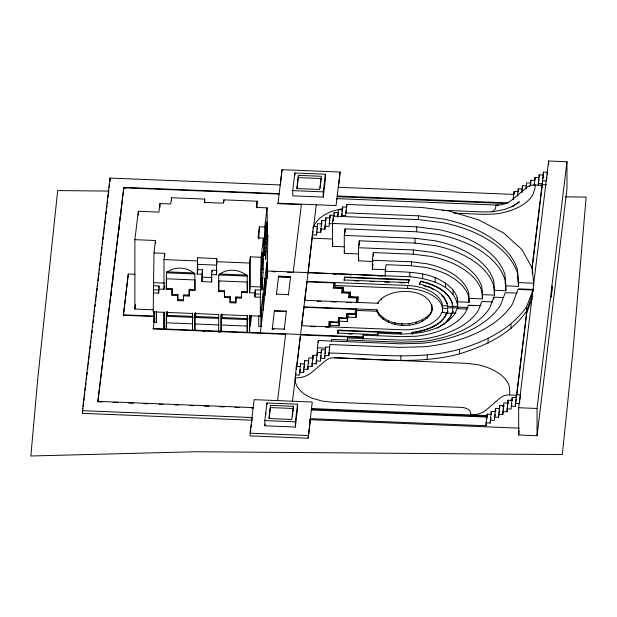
<?xml version="1.0" encoding="UTF-8"?>
<svg xmlns="http://www.w3.org/2000/svg" width="617" height="617" viewBox="0 0 617 617"><rect width="100%" height="100%" fill="white"/><g stroke="black" fill="none" stroke-linecap="round" stroke-linejoin="round"><path stroke-width="0.93" d="M532.664 293.183L526.802 310.814L516.552 395.212L509.511 394.926A11.307 9.209 6.9 0 0 500.749 397.572L486.443 409.765A22.127 18.024 6.9 0 1 470.501 415.002L470.671 413.583A10.019 5.784 0 0 0 461.377 407.405L331.9 402.168L321.804 400.981L312.595 398.327A39.442 22.775 0 0 1 295.304 377.866L296.337 366.459L300.518 366.629L300.518 363.799L304.705 363.968M296.337 369.382L296.337 366.459M300.518 363.799L299.492 375.113L295.304 374.943M312.842 359.896L313.066 355.238L317.254 355.407L317.254 352.484L321.434 352.654L321.434 349.793L325.622 349.962M385.239 275.776L308.076 272.629L308.076 273.076L312.302 234.83L316.49 235L317.516 223.716L321.696 223.886L321.696 220.601L325.876 220.77L325.876 217.762L330.064 217.932L330.064 215.156L334.244 215.325M517.1 293.152L505.254 292.674L500.495 305.214A102.183 58.993 0 0 1 422.367 343.245L400.371 343.823L318.279 340.507L317.393 347.787L317.393 355.369M321.434 349.793L320.408 361.138L316.22 360.968L316.22 363.891L312.04 363.721L312.04 366.498L307.86 366.328L307.86 369.328L303.672 369.159L303.672 372.452L299.492 372.282M316.49 232.162L320.67 232.331L321.696 220.601M320.408 358.276L324.588 358.446L325.622 347.047L329.802 347.217L329.463 350.04M320.67 229.046L324.851 229.215L325.876 217.762M325.622 347.047L325.622 348.119L317.393 347.787M330.064 215.156L329.038 226.385L324.851 226.215M344.186 246.808L332.478 246.337L332.478 223.439L333.365 216.158L418.488 219.598L443.453 222.76A114.939 66.358 0 0 1 517.54 273.493L518.565 286.357L505.863 285.848L504.984 274.789A102.183 58.993 0 0 0 439.119 229.686L416.676 226.848L332.478 223.439M334.244 213.868L334.244 212.41L338.432 212.572L338.085 215.395M358.338 253.942L344.294 253.379L344.294 235.409L415.064 238.27L435.232 240.823A90.745 52.391 0 0 1 493.723 280.882L494.479 290.314L505.863 290.777L504.984 279.725A102.183 58.993 0 0 0 439.119 234.614L416.676 231.776L416.676 226.848M418.488 219.598L418.488 215.834L345.775 212.888L345.775 215.58L341.587 215.41L341.587 216.49M310.073 422.552L310.22 418.658L486.042 425.769L486.042 422.853L490.222 423.023L491.279 411.5L495.459 411.67M491.279 411.5L491.279 414.331L487.091 414.161L486.042 422.853M499.647 408.547L495.459 408.377L494.41 420.354L490.222 420.185M495.459 410.845L495.459 408.377M494.41 417.069L498.59 417.239L499.647 405.546L503.827 405.716L503.41 409.187M499.647 407.798L499.647 405.546M498.59 414.238L502.778 414.4L503.827 402.94L508.015 403.109L508.015 400.186L512.195 400.356L512.195 397.495L516.375 397.664M502.778 411.624L506.958 411.794L508.015 400.186M516.552 397.14L516.552 395.212M522.476 189.003L518.288 188.833L518.288 191.671L514.108 191.501L513.159 199.322M518.565 286.357L517.54 269.729A114.939 66.358 0 0 0 443.453 218.989L418.488 215.834M522.476 187.36L522.476 185.717L526.656 185.887L526.34 188.494M516.776 395.235L526.563 314.585L526.563 312.657L525.514 312.611C509.85 334.599 484.623 346.091 459.557 353.857C418.681 364.878 376.285 358.855 334.653 357.806A11.445 9.324 6.9 0 0 325.815 360.444L311.384 372.637A22.397 18.24 6.9 0 1 295.304 377.866M525.514 312.611L526.556 311.454L526.556 306.888L532.957 290.021L518.01 289.419L512.488 303.95A114.939 66.358 0 0 1 424.612 346.723L400.217 347.371L329.802 344.525L328.776 355.7L324.588 355.531M526.563 314.585L526.802 310.814L526.556 311.454M530.628 184.791L530.836 180.272L535.024 180.442L535.024 177.526L539.204 177.696L539.204 174.835L543.392 175.004M401.042 334.136L401.073 332.656L338.116 330.11L337.761 333.512L338.116 330.11M82.408 410.683L251.975 417.539L251.975 420.2L82.408 413.344L82.408 410.683L109.988 178.074L280.195 184.961M82.408 413.344L82.979 408.577M83.202 406.672L83.657 402.855M83.881 400.95L84.221 398.088M84.444 396.183L84.784 393.322M85.123 390.461L85.462 387.599M85.686 385.694L86.025 382.833M86.365 379.972L86.704 377.11M86.935 375.198L87.275 372.344M87.614 369.483L87.953 366.621M88.177 364.709L88.516 361.847M88.856 358.994L89.195 356.132M89.419 354.22L89.758 351.358M90.097 348.497L90.437 345.643M90.66 343.731L91 340.869M91.339 338.008L91.571 336.103M91.91 333.242L92.249 330.38M92.589 327.519L92.812 325.614M93.152 322.753L93.491 319.891M93.83 317.03L94.054 315.125M94.393 312.264L94.733 309.402M95.072 306.541L95.296 304.636M95.635 301.775L95.974 298.913M96.206 297.008L96.545 294.147M96.884 291.286L97.224 288.424M97.447 286.519L97.787 283.658M98.126 280.797L98.465 277.935M98.689 276.03L99.029 273.169M99.368 270.308L99.592 268.395M99.931 265.534L100.27 262.68M100.502 260.767L100.841 257.906M101.18 255.045L101.52 252.183M101.743 250.278L102.083 247.417M102.422 244.556L102.761 241.694M102.985 239.789L103.324 236.928M103.664 234.067L104.003 231.205M104.227 229.3L104.566 226.439M104.797 224.534L105.245 220.716M105.476 218.811L105.815 215.95M106.039 214.045L106.379 211.184M106.718 208.322L107.057 205.461M107.281 203.556L107.62 200.695M107.96 197.833L108.299 194.972M108.523 193.067L108.862 190.206M109.201 187.344L109.541 184.483M97.841 401.79L123.801 187.367L279.139 193.645L279.139 194.1L123.801 187.823L97.841 401.79L102.638 401.991M103.517 357.197L103.749 355.284M104.797 346.692L105.029 344.78M105.376 341.911L105.607 340.006M110.937 296.06L111.168 294.155M112.788 280.781L113.019 278.869M118.934 230.149L119.166 228.244M120.207 219.644L120.438 217.732M120.785 214.87L121.017 212.958M123.354 315.873L128.305 274.01L134.961 274.28M152.939 309.773L134.876 309.04L134.876 239.674L138.324 211.292L158.916 212.125L159.965 203.517L170.732 203.949L171.487 197.733L204.697 199.083L204.697 202.831M134.876 309.04L135.455 304.312M164.145 311.878L163.983 328.954L163.983 312.31L153.217 311.878L153.972 252.931L155.476 240.507L134.876 239.674M285.686 334.329L153.217 328.969L154.605 317.5M153.217 292.913L158.6 293.129L158.978 285.98L153.594 285.764M158.6 293.129L158.885 290.8M153.972 312.133L153.972 322.298L156.325 322.398L156.487 311.793M158.6 289.088L163.983 289.311L163.983 259.587L164.739 253.371L153.972 252.931M163.983 289.311L164.415 285.756M166.459 288.401L172.158 288.633L172.035 289.635L166.335 289.404L166.459 278.668M193.237 317.4L167.091 316.344L167.215 311.654M172.158 294.386L177.858 294.618L177.735 295.62L172.035 295.389L172.158 288.633M177.858 299.577L183.558 299.808L183.434 300.803L177.735 300.579L177.858 294.618M183.434 300.803L183.558 294.849L189.257 295.08L189.257 289.327L194.957 289.558L194.957 279.825M183.434 295.844L189.141 296.075L189.257 289.327M189.141 296.075L189.257 295.08M197.193 274.071L197.733 269.614L202.507 269.806L201.967 274.264L197.193 274.071L197.579 257.767L216.744 258.546L216.744 265.117L197.579 264.338L197.579 257.767M204.697 199.083L204.296 202.399L223.462 203.17L223.863 199.854L257.081 201.196L257.081 207.906M189.141 290.329L194.841 290.553L194.957 289.558M218.518 318.426L195.597 317.5L195.712 312.804M211.916 279.324L211.585 282L201.967 281.607L202.507 269.806M211.585 274.65L212.132 270.192L216.906 270.385L216.366 274.843L211.585 274.65L211.585 282M216.366 274.843L216.744 258.546M218.842 290.522L224.542 290.754L224.418 291.748L218.719 291.525L218.842 280.789M247.972 319.614L221.827 318.557L221.95 314.786M224.542 296.507L230.241 296.738L230.118 297.733L224.418 297.502L224.542 290.754M241.64 297.193L235.941 296.97L235.817 302.924L230.118 302.692L230.241 296.738M235.817 302.924L235.941 296.97M235.817 297.965L241.517 298.196L241.64 291.448L247.34 291.671L247.34 281.946M261.099 257.266L260.721 290.098L255.338 289.882L254.96 292.99L249.577 292.767L249.577 263.05L250.332 256.834L261.099 257.266L263.42 238.093L258.053 237.877L259.402 226.809L264.762 227.025L267.092 207.852L256.325 207.412L257.081 201.196M241.517 292.443L247.224 292.674L247.34 291.671M249.577 292.767L250.332 286.55L250.332 256.834M258.724 238.91L259.402 226.809M250.834 315.518L250.494 318.349L250.494 315.58M251.582 315.881L250.332 326.2L250.332 316.027M260.721 290.098L260.343 297.24L254.96 297.024L255.338 289.882M261.261 269.051L263.258 252.592L263.258 269.174L262.063 289.759L261.662 282.339L261.261 285.632L261.261 269.051A19.104 1.087 -87.7 0 1 263.258 252.592M264.762 227.025L264.431 250.271L263.76 255.824L263.42 238.093M264.932 238.802L266.922 222.351L266.922 238.933L265.726 259.518L265.325 252.098L264.932 255.384L264.932 238.802A19.104 1.087 -87.7 0 1 266.922 222.351M261.323 270.747L261.523 269.105L263.258 269.174M264.994 240.507L265.194 238.864L266.922 238.933M261.261 275.012L263.258 258.554M264.932 244.772L266.922 228.313M260.729 283.095L261.13 278.144L262.857 278.221M264.4 252.847L264.793 244.07M249.738 315.341L249.577 332.416L249.577 315.773L260.343 316.205L261.099 309.989L261.099 326.632L258.739 326.54L258.739 315.441M260.343 332.848L267.847 271.002L409.827 276.771C427.943 278.414 454.899 284.884 457.698 306.34L447.479 306.379C446.13 292.844 430.743 286.797 419.198 283.967L420.948 281.159C433.959 284.329 451.382 291.239 452.631 306.587M250.078 433.203L254.15 399.662L312.241 402.014L308.168 438.217L250.078 435.864L250.078 433.203L308.168 435.556M301.42 204.628L277.974 203.679L282.046 169.69L340.137 172.035L338.401 187.398M280.311 185.054L282.046 169.69M250.409 433.103L250.857 429.417M251.08 427.573L251.42 424.812M251.751 422.043L251.975 420.2M274.087 329.17L272.244 329.092L274.426 310.636L286.404 311.122L286.404 311.57L274.426 311.091L274.426 310.636M278.614 276.131L278.614 276.578L290.592 277.064L290.592 276.609L278.614 276.131L276.431 294.587L276.431 294.132L288.409 294.618M264.824 420.593L266.96 402.963L297.494 404.197L297.494 409.41L295.35 427.041L264.824 425.807L264.824 420.593L295.35 421.827L297.494 404.197M292.72 190.614L294.857 172.991L325.39 174.225L325.39 179.439L323.254 197.062L292.72 195.828L292.72 190.614L323.254 191.848L325.39 174.225M264.824 425.807L265.032 424.095M270.539 405.338L268.935 418.527L291.779 419.452L293.383 406.264L270.539 405.338L269.166 418.881M298.435 175.359L296.831 188.555L319.675 189.473L321.28 176.285L298.435 175.359L297.062 188.91M284.221 329.578L286.404 311.122M288.409 295.065L290.592 276.609M277.596 400.61L285.686 333.874L285.686 334.923M293.206 272.352L301.42 204.173M312.302 234.83L313.328 226.377L317.516 226.547M292.473 401.212L295.875 373.154M296.677 366.552L312.534 235.871M312.757 233.99L313.104 231.174M313.444 228.359L316.305 204.775M296.677 367.007L300.572 334.931L363.452 337.468M292.759 413.637L292.45 416.197L292.45 413.961M292.967 411.925L293.383 406.264M320.138 187.946L320.478 185.123M320.709 183.234L321.164 179.47M299.831 372.282L300.178 369.46M316.49 235L316.829 232.185M317.169 229.362L317.4 227.488M303.672 369.159L304.705 360.683L308.886 360.845M303.672 372.452L303.903 370.562M304.243 367.74L304.474 365.85M320.67 232.331L321.125 228.575M321.465 225.76L321.696 223.886M307.86 366.328L308.886 357.845L313.066 358.014M307.86 369.328L308.199 366.506M308.546 363.675L308.77 361.793M324.851 229.215L325.421 224.519M320.832 273.624L317.184 273.447M312.04 363.721L313.066 355.238M312.04 366.498L312.495 362.727M329.493 222.629L329.833 219.814M316.22 360.968L317.254 352.484M333.219 220.855L333.45 218.981M333.789 216.158L334.244 212.41M316.22 363.891L316.799 359.179M340.137 172.035L336.064 205.577L277.974 203.224L277.974 203.679M308.168 438.217L310.505 418.943M332.478 246.337L332.918 242.697M337.514 217.223L338.432 209.711L342.612 209.88L342.612 206.965L346.793 207.135L346.793 204.443L421.658 207.466L448.536 210.867L478.653 219.868L503.703 233.064L521.99 249.553L532.263 268.21L533.79 285.486M320.863 357.366L321.095 355.485M341.587 215.41L342.612 206.965M324.588 358.446L324.82 356.564M325.159 353.734L325.506 350.903M341.818 216.451L342.157 213.636M342.389 211.762L342.612 209.88M351.351 314.192L354.922 314.331L354.922 313.883L346.893 313.559L346.361 317.917L338.571 317.601L338.031 322.529L338.031 322.074L329.131 321.712L328.514 327.249L325.637 327.133M342.173 288.401L333.273 288.039L333.89 282.501L333.89 282.956L307.004 281.869L304.713 300.749L304.713 300.294L377.712 303.248C387.299 286.303 432.301 286.581 432.208 310.451C424.812 330.288 385.07 330.272 376.864 311.253L356.58 310.436L356.58 308.963L355.909 317.485L347.872 317.153L347.348 321.519L339.558 321.202L339.011 325.676L330.118 325.313L329.902 327.103M329.571 326.84L330.118 322.367L339.011 322.73L339.558 318.256L347.348 318.573L347.872 314.207L355.909 314.531M334.73 287.283L334.946 282.547L334.406 287.021L343.299 287.383L343.083 292.119M345.775 212.888L346.793 204.443M328.776 355.7L329.116 352.87M346.114 212.765L346.453 209.95M331.445 341.286L331.676 339.419L400.51 342.204L420.362 341.671A90.745 52.391 0 0 0 489.736 307.906L493.824 297.139L503.349 297.525M344.294 235.409L345.08 228.884L416.676 231.776M344.294 253.379L344.633 250.579M341.625 292.874L341.625 292.419L349.415 292.736L349.415 293.191L341.625 292.874L342.173 287.946L333.273 287.591L333.273 288.039M343.299 287.383L342.759 291.856L350.549 292.165L350.333 296.9M344.556 277.048L344.193 280.45L344.556 277.048L409.11 279.663L408.377 283.049L409.11 279.663M348.875 297.209L356.904 297.533L356.904 297.988L348.875 297.664L349.415 292.736M346.361 318.372L346.893 313.559M348.875 297.664L349.415 293.191M350.549 292.165L350.009 296.638L358.037 296.962L357.706 302.646M347.178 340.53L347.494 337.946L400.649 340.098L418.233 339.628A78.668 45.419 0 0 0 478.383 310.351L481.754 301.466L492.898 301.921M358.438 247.725L359.271 240.831L415.064 243.09L435.232 245.643A90.745 52.391 0 0 1 493.723 285.702L494.479 295.134L482.455 294.648L481.838 286.928A78.668 45.419 0 0 0 431.129 252.199L413.351 249.947L358.438 247.725L358.438 260.875L373.316 261.477M358.438 260.875L358.747 258.292M354.922 314.331L355.523 308.916L355.523 309.372L303.926 307.289L301.636 326.162L301.636 325.714L401.127 329.733A38.462 22.204 0 0 0 440.561 315.156L441.556 312.541L446.646 312.742C441.973 326.555 425.02 330.882 412.056 332.818L412.511 334.283M356.904 297.533L356.317 302.839L356.317 302.384M357.374 302.423L358.037 296.962M355.909 317.485L356.811 310.027M362.788 339.389L363.305 335.131L400.811 336.651L415.873 336.25A65.255 37.676 0 0 0 465.766 311.971L468.342 305.176L480.797 305.677M372.39 260.243L373.316 252.577L413.351 254.196L431.129 256.448A78.668 45.419 0 0 1 481.838 291.178L482.455 298.898L469.09 298.358L468.627 292.543A65.255 37.676 0 0 0 426.571 263.737L411.454 261.824L372.39 260.243L372.39 269.143L386.034 269.691M372.39 269.143L373.007 264.03M377.403 335.864L377.743 333.064C398.273 334.144 419.922 335.987 439.073 326.825C446.43 322.575 454.621 317.362 456.904 308.623L467.385 309.048M385.239 271.241L386.034 264.708L411.454 265.734L426.571 267.647A65.255 37.676 0 0 1 468.627 296.453L469.09 302.268L457.698 301.806C457.228 289.612 445.158 282.131 435.155 277.588C419.252 271.395 401.999 271.989 385.239 271.241L385.239 276.223M486.042 425.769L486.458 422.298M486.882 418.82L487.091 414.161M513.475 199.63L513.683 197.895M517.447 195.79L518.288 188.833M490.222 423.023L490.854 417.809M517.763 196.013L517.971 194.278M521.735 191.802L522.476 185.717M494.934 416.012L495.142 414.277M522.051 192.481L522.26 190.738M525.915 188.964L526.656 182.879L530.836 183.048M498.59 417.239L498.798 415.503M499.114 412.896L499.431 410.29M530.103 186.357L530.836 180.272M502.778 414.4L503.194 410.93M534.075 185.347L535.024 177.526M506.958 411.794L507.483 407.451M507.799 404.845L508.015 403.109M534.391 185.655L534.6 183.92M509.511 394.926L509.858 392.034L509.233 386.08A49.46 28.552 0 0 0 476.787 364.531L466.668 363.336L334.653 357.806M542.019 187.198L542.019 185.27L535.309 185L534.831 188.995L532.733 194.949A50.301 29.038 0 0 1 494.765 213.991L484.26 214.361L453.541 213.12M506.958 408.878L511.138 409.048L512.195 397.495M538.155 185.432L539.204 174.835M511.454 406.441L511.771 403.834M538.68 182.038L538.996 179.431M511.138 406.187L515.326 406.356L516.375 394.749L520.563 394.911M538.155 183.519L542.335 183.689L543.392 172.081L547.572 172.251L547.256 174.858M532.016 267.701L542.019 185.27M515.326 406.356L515.534 404.613M515.851 402.006L516.167 399.4M542.335 183.689L542.652 181.082M542.968 178.475L543.284 175.868M532.132 268.68L542.335 184.568L546.515 184.738M518.681 407.729L548.613 161.006L566.977 161.747L566.977 189.01L537.045 435.733L518.681 434.993L518.681 407.729L537.045 408.477L566.977 161.747M533.165 290.599L533.373 288.895M519.822 400.996L519.506 403.603L515.326 403.433M520.038 399.261L520.455 395.782M546.623 180.071L546.94 177.465M518.681 434.993L519.198 430.728M430.651 314.562L430.651 313.089L432.208 308.978M445.351 316.606L446.646 312.742M446.932 313.953L447.788 311.701L447.788 312.241L447.479 307.883L457.698 307.729L457.698 307.081L468.141 307.497M446.7 321.534L450.209 317.624L451.814 312.95L456.056 313.127M450.209 317.624L451.814 312.95M452.377 312.865L452.932 311.384M452.377 313.428L452.932 311.955L452.631 307.528M526.802 312.726L532.278 298.312M419.198 284.414L420.948 281.159M303.926 308.307L303.926 306.834L376.864 309.78C385.263 328.267 418.696 327.75 430.651 313.089M412.056 332.818L412.056 332.362C424.427 330.727 437.715 326.732 445.351 316.159M437.353 328.128L444.363 323.694L450.209 317.169M328.776 353.009C372.352 353.842 416.745 360.775 459.557 349.291C485.217 341.502 510.66 329.362 526.556 306.888M511.902 206.88L519.46 201.836L512.303 206.51M540.754 185.609L542.335 184.568M494.387 411.701L495.968 410.66M502.3 406.503L503.888 405.462M511.007 400.78L512.588 399.739M512.688 206.286L513.105 206.117L504.128 209.595L493.423 211.662L484.291 211.986L442.05 210.274M108.546 191.077L57.689 190.568L37.814 378.19L30.85 455.994L196.021 451.737L562.349 454.582L572.831 352.407L586.15 197.093L565.288 196.838M542.335 180.773L546.515 180.943M298.435 177.603L321.28 178.521M338.286 187.306L514.108 194.417L514.108 191.501M508.246 202.916L337.229 195.998L337.229 196.707L506.326 203.541M125.714 188.494L123.801 188.416L123.801 187.367M498.76 205.168L336.913 198.628L336.913 199.337M329.038 223.609L333.219 223.77M312.302 238.201L332.409 239.018M263.05 240.098L264.762 240.167M264.793 242.149L266.529 242.219M264.793 247.903L266.529 247.972M264.4 251.196L266.128 251.266M163.983 259.587L197.193 260.929M216.366 261.701L249.577 263.05M272.074 271.627L275.915 271.781M287.429 272.244L291.27 272.398M333.327 274.125L336.211 274.241M347.749 274.712L351.59 274.866M363.128 275.336L366.976 275.49M377.55 275.915L382.355 276.108M518.565 282.594L533.79 283.211M261.13 272.398L262.857 272.467M344.556 277.503L409.11 280.11M194.008 272.938L166.459 271.819L166.335 289.404M219.791 273.979L247.34 275.097M278.383 276.894L290.831 277.395M194.841 273.971L166.335 272.822A19.104 15.564 6.9 0 1 194.841 273.971L194.841 290.553M218.719 291.525L218.719 274.943L247.224 276.092L247.224 292.674M344.193 280.002L408.377 282.594M354.736 280.882L358.57 281.036M370.061 281.499L373.894 281.653M384.43 282.077L389.219 282.27M399.754 282.702L404.544 282.894M265.356 278.514L266.922 278.575L266.922 261.932L265.094 277.033L265.094 293.669M518.565 288.879L533.79 289.496M202.507 277.149L212.132 277.542M442.412 308.67L442.25 303.703A38.462 22.204 0 0 0 407.66 285.486L307.004 281.414L307.004 282.463M260.729 281.437L262.456 281.506M334.946 285.494L407.66 288.432A38.462 22.204 0 0 1 442.25 306.649L442.713 312.441L442.412 308.215L447.479 308.423L447.479 307.883M166.335 278.784L194.841 279.941M218.719 280.905L247.224 282.054M531.09 296.237L532.957 296.314M153.972 282.655L164.739 283.095M250.332 286.55L261.099 286.99M153.594 289.805L158.978 290.021M255.338 293.916L260.721 294.132M263.359 294.965L264.932 295.034L264.932 278.39L263.258 292.18L263.258 308.816M469.09 305.531L473.864 305.724M442.412 305.724L447.479 305.932L447.479 306.379M317.138 301.25L320.963 301.404M331.476 301.829L336.25 302.022M346.762 302.453L351.536 302.646M230.241 301.698L235.941 301.921M446.646 313.197L451.814 313.405M167.215 315.349L192.427 316.367M195.712 316.498L218.642 317.423M221.95 317.562L248.096 318.619M330.026 322.205L334.468 322.382M123.354 314.824L154.72 316.089M154.72 316.544L123.354 315.279L128.305 274.01M310.274 326.516L315.071 326.709M166.659 322.814L192.627 323.863M194.548 323.94L218.595 324.912M221.48 325.028L247.44 326.084M338.116 330.558L401.073 333.111L401.073 332.656M284.221 329.123L272.244 328.637L272.244 329.092M337.761 333.057L378.013 334.684M348.304 333.936L352.137 334.09M362.673 334.522L367.47 334.715M363.452 337.021L153.217 328.514L153.217 328.969M202.954 331.576L204.867 331.653M218.256 332.193L220.169 332.27M487.268 415.673L311.446 408.562L311.446 409.272L487.268 416.382M270.539 407.575L293.383 408.5M97.841 401.343L253.178 407.621L253.178 408.076L251.266 407.999M311.276 409.973L487.091 417.077M113.181 402.415L117.978 402.608M128.529 403.032L133.318 403.225M143.869 403.657L147.702 403.811M159.209 404.274L163.05 404.428M174.549 404.899L178.39 405.053M189.897 405.516L193.73 405.67M204.281 406.102L209.07 406.294M219.621 406.719L224.418 406.911M234.961 407.336L239.758 407.536M310.22 419.707L519.506 428.175M420.948 281.614C433.435 284.607 447.271 290.329 452.354 303.117L452.354 302.662M423.786 285.787L428.375 287.16M433.489 289.643L429.293 286.982M441.78 295.543L443.824 297.386L447.263 303.641L447.263 303.186M412.056 332.362L412.511 333.828M457.698 307.081L457.822 308.639M432.147 309.611L431.877 304.775M548.613 161.006L548.613 164.77M543.392 172.081L543.392 173.539M537.045 408.477L537.045 435.733M532.957 290.021L532.957 291.54M532.263 268.21L532.263 273.771M516.375 394.749L516.375 396.932M510.969 324.272L510.969 328.83M505.863 285.848L505.863 290.777M494.479 290.314L494.479 295.134M493.824 297.139L493.824 299.068M488.116 338.733L488.116 343.299M482.455 294.648L482.455 298.898M469.09 298.358L469.09 302.268M459.557 349.291L459.557 353.857M457.698 301.806L457.698 306.34M457.359 297.61L457.359 302.145M453.109 289.882L453.109 294.417M448.497 295.666L448.497 296.121M445.536 283.056L445.536 287.591M444.363 323.694L444.363 324.141M443.824 296.931L443.824 297.386M441.641 289.481L441.641 289.936M440.129 321.981L440.129 322.436M435.155 277.588L435.155 282.123M432.463 326.833L432.463 327.288M432.247 284.537L432.247 284.985M427.296 316.822L427.296 318.295M427.242 355.222L427.242 359.788M422.892 330.373L422.892 330.828M422.684 273.863L422.684 278.398M422.39 319.93L422.39 321.411M416.251 322.205L416.251 323.678M415.064 238.27L415.064 243.09M413.351 249.947L413.351 254.196M411.454 261.824L411.454 265.734M409.827 272.236L409.827 276.771M409.302 323.478L409.302 324.951M407.66 285.486L407.66 288.432M402.022 323.67L402.022 325.144M400.903 355.924L400.903 360.482M394.903 322.768L394.903 324.241M388.432 320.832L388.432 322.305M383.049 318.002L383.049 319.475M381.491 298.397L381.491 299.87M379.123 314.454L379.123 315.927M378.136 302.129L378.136 303.61M377.743 333.064L377.743 335.779M376.864 309.78L376.91 311.917M373.316 252.577L373.316 256.14M363.305 335.131L363.305 336.913M359.271 240.831L359.271 245.527M347.872 314.207L347.872 317.153M347.494 337.946L347.494 339.82M347.348 318.573L347.348 321.519M345.08 228.884L345.08 232.663M339.558 318.256L339.558 321.202M339.011 322.73L339.011 325.676M338.571 317.601L338.571 318.056M333.365 216.158L333.365 220.863M330.118 322.367L330.118 325.313M329.131 321.712L329.131 322.167M323.254 191.848L323.254 197.062M318.279 340.507L318.279 342.412M313.328 226.377L313.328 228.568M310.073 419.884L310.073 420.339M304.705 360.683L304.705 362.326M300.572 334.476L300.572 335.525M295.35 421.827L295.35 427.041M294.857 172.991L294.857 175.598M293.191 272.028L293.191 272.475M267.092 207.852L267.469 238.501L267.847 235.393L267.092 277.218M266.96 402.963L266.96 404.706M265.757 412.881L265.757 414.616M261.261 325.275L261.261 308.631L263.089 293.538L263.089 310.174L260.736 310.081L260.736 308.23M260.343 297.24L260.343 316.205M254.96 292.99L254.96 297.024M247.386 315.241L247.224 332.316L247.224 315.68L221.071 314.624L221.071 331.26L221.241 314.184M230.118 297.733L230.118 302.692M224.418 291.748L224.418 297.502M223.863 199.854L223.863 201.728M221.827 313.945L221.827 318.557M218.719 331.167L218.719 314.523L194.841 313.559L194.841 330.203L195.003 313.127M212.132 270.192L212.132 272.028M201.967 274.264L201.967 281.607M197.733 263.983L197.733 269.614M195.597 312.881L195.597 317.5M192.651 313.027L192.489 330.103L192.489 313.467L166.335 312.41L166.335 329.046L166.497 311.971M177.735 295.62L177.735 300.579M172.035 289.635L172.035 295.389M171.487 197.733L171.487 200.61M167.091 311.732L167.091 316.344M164.739 253.371L164.739 256.248M159.965 203.517L159.965 207.351M158.978 285.98L158.978 287.599M156.325 312.225L156.325 322.398M155.476 240.507L155.476 243.383M154.134 311.701L154.134 320.94M138.324 211.292L138.324 215.148M109.988 178.074L109.88 181.622L109.88 178.961M218.719 274.943A19.104 15.564 6.9 0 1 247.224 276.092M313.891 226.748A39.781 22.968 0 0 1 342.674 208.723M535.317 185A11.415 9.301 6.9 0 0 526.478 187.637L512.048 199.831A22.343 18.201 6.9 0 1 495.968 205.068L495.667 207.559A10.512 6.07 0 0 1 492.073 211.724M552.153 286.234L551.328 297.055L552.153 286.234"/></g></svg>
